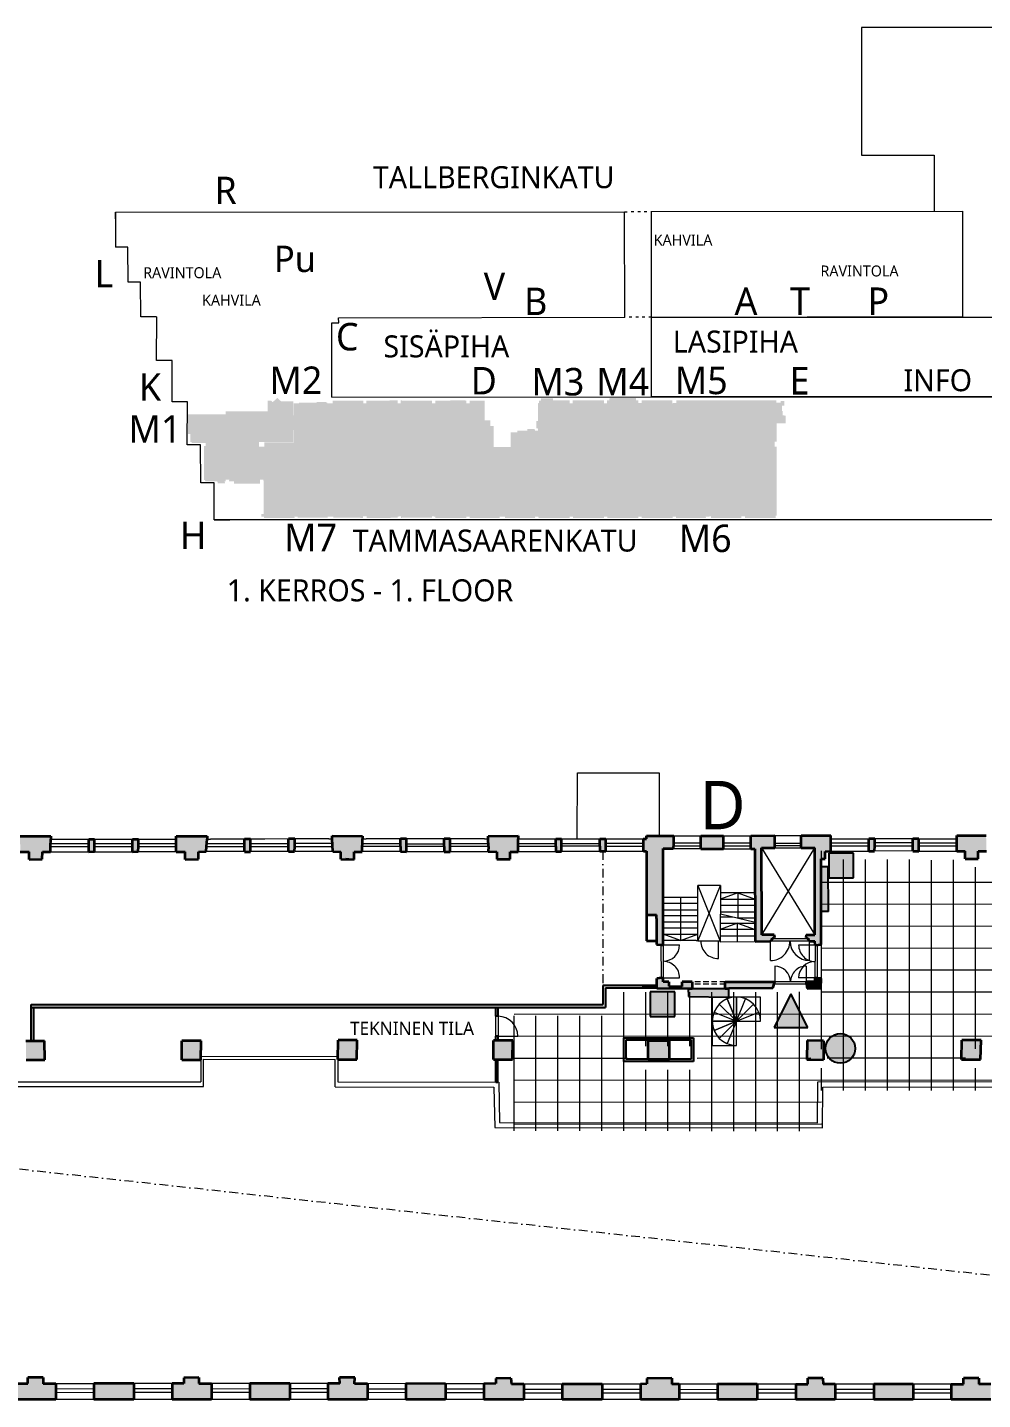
# Model space of a CAD drawing. Header units: millimetres. Extents: x -2569 to 735611, y -420503 to 265310.
# Drawn here: x 54480 to 97958, y 58405 to 120839 of the extents above; entities that cross this region are included whole.
import ezdxf

# ---------------------------------------------------------------- set-up
doc = ezdxf.new("R2010")
doc.units = ezdxf.units.MM
for name, pattern in [('ACAD_ISO03W100', [30, 12, -18]), ('DASHDOT', [10, 5, -2.5, 0, -2.5]), ('DASHED', [7.5, 5, -2.5])]:
    doc.linetypes.add(name, pattern=pattern)
for name, color, linetype, lineweight in [('02 dashed', 7, 'DASHDOT', 13), ('02 dashed01', 7, 'ACAD_ISO03W100', 13), ('02 IKKUNAT', 130, 'Continuous', 13), ('02 KANTAVA', 24, 'Continuous', 35), ('02 KANTAVA _väri', 2, 'Continuous', 35), ('02 OVET', 5, 'Continuous', 13), ('02 RAPUT_HISSI', 1, 'Continuous', 5), ('02 SEINALINJA', 151, 'Continuous', 13), ('02 VÄLISEINÄ', 21, 'Continuous', 25), ('02 VÄLISEINÄ _väri', 21, 'Continuous', 25), ('03 Rappukirjain', 7, 'Continuous', 18), ('03 Rappukirjain Tapahtumatila', 1, 'Continuous', 18)]:
    doc.layers.add(name, color=color, linetype=linetype, lineweight=lineweight)
doc.layers.add('02 Ruudukko eheä', color=7, linetype='Continuous', lineweight=9, true_color=0x7c7887)
doc.layers.add('02 SIJAINTI', color=7, linetype='Continuous', lineweight=20, true_color=0xe81748)
for name, color, linetype in [('03 TEKSTIT', 7, 'Continuous'), ('05 palosammuttimet', 240, 'Continuous'), ('05 Poistumistie', 72, 'Continuous'), ('06 sähkökeskus', 152, 'Continuous')]:
    doc.layers.add(name, color=color, linetype=linetype)
doc.styles.get("Standard").update_dxf_attribs({"font": ''})
doc.styles.get('Standard').set_extended_font_data('Roboto')

# ---------------------------------------------------------------- blocks, each defined once
blk = doc.blocks.new('ruudukko')
at = {"layer": '02 Ruudukko eheä'}
for p, q in [((90421, 74963), (90421, 83988)), ((90421, 74963), (90421, 83988)), ((90421, 74963), (90421, 83988)), ((91421, 73084), (91421, 83589)), ((92421, 73084), (92421, 83589)), ((92421, 73084), (92421, 83589)), ((93421, 73084), (93421, 83594)), ((94421, 73084), (94421, 83594)), ((95421, 73084), (95421, 83568)), ((96421, 73084), (96421, 83569)), ((97421, 74981), (97421, 83240)), ((90421, 82564), (118109, 82564)), ((90421, 81564), (123200, 81598)), ((90421, 80564), (123199, 80596)), ((90421, 79564), (123200, 79581)), ((90421, 78564), (123197, 78589)), ((81421, 71240), (81421, 77557)), ((82421, 75097), (82421, 77558)), ((83421, 75097), (83421, 77558)), ((84421, 75097), (84421, 77559)), ((85421, 71236), (85421, 77560)), ((86421, 71235), (86421, 77561)), ((87421, 71235), (87421, 77562)), ((88421, 71234), (88421, 77562)), ((89421, 71233), (89421, 77563)), ((90421, 77564), (123200, 77585)), ((90421, 74963), (90421, 77564)), ((76421, 76553), (142099, 76605)), ((76421, 71244), (76421, 76474)), ((77421, 71243), (77421, 76474)), ((78421, 71242), (78421, 76474)), ((79421, 71242), (79421, 76474)), ((80421, 71241), (80421, 76474)), ((76421, 75553), (142098, 75605)), ((76421, 74553), (81592, 74557)), ((84760, 74559), (89928, 74564)), ((90682, 74564), (96975, 74569)), ((82421, 71239), (82421, 74017)), ((83421, 71238), (83421, 74017)), ((84421, 71237), (84421, 74017)), ((90421, 73084), (90421, 74097)), ((90421, 73084), (90421, 74097)), ((90421, 73084), (90421, 74097)), ((90421, 73084), (90421, 74097)), ((97421, 73084), (97421, 74099)), ((97421, 73084), (97421, 74099)), ((76421, 73553), (104424, 73575)), ((76421, 72553), (90418, 72564)), ((76421, 71553), (90412, 71564))]:
    blk.add_line(p, q, dxfattribs=at)

msp = doc.modelspace()

# ---------------------------------------------------------------- hatches: boundary and pattern name
at = {"layer": '02 KANTAVA _väri'}
h = msp.add_hatch(color=256, dxfattribs=at)
h.paths.add_polyline_path([(50447, 83551), (50447, 83905), (50171, 83905), (50171, 83334), (50436, 83335)])
h.paths.add_polyline_path([(52444, 83557), (52444, 83906), (52186, 83906), (52186, 83335), (52436, 83344)])
h.paths.add_polyline_path([(54553, 83331), (54553, 82985), (55154, 82994), (55169, 83327), (55524, 83332), (55524, 83565), (55552, 83907), (55552, 84047), (54146, 84047), (54146, 83907), (54153, 83333)])
h.paths.add_polyline_path([(54410, 74723), (54424, 73861), (55277, 73867), (55264, 74728)])
h.paths.add_polyline_path([(62387, 74731), (61515, 74727), (61507, 73866), (62379, 73862)])
h.paths.add_polyline_path([(69484, 74752), (68621, 74753), (68608, 73883), (69470, 73880)])
h.paths.add_polyline_path([(69357, 83333), (69714, 83326), (69736, 83913), (69736, 84045), (68352, 84051), (68352, 83912), (68378, 83336), (68743, 83335), (68743, 82993), (69351, 82983)])
h.paths.add_polyline_path([(71728, 83914), (71455, 83914), (71455, 83572), (71458, 83338), (71728, 83334)])
h.paths.add_polyline_path([(66645, 83912), (66367, 83912), (66367, 83340), (66639, 83336), (66645, 83576)])
h.paths.add_polyline_path([(64637, 83911), (64366, 83911), (64366, 83331), (64636, 83331), (64637, 83565)])
h.paths.add_polyline_path([(62267, 83324), (62618, 83341), (62626, 83564), (62654, 83910), (62654, 84044), (61247, 84045), (61247, 83909), (61257, 83326), (61660, 83325), (61660, 82984), (62264, 82988)])
h.paths.add_polyline_path([(59536, 83566), (59536, 83909), (59261, 83909), (59261, 83333), (59526, 83336)])
h.paths.add_polyline_path([(57535, 83908), (57269, 83908), (57269, 83334), (57534, 83340), (57535, 83567)])
h = msp.add_hatch(color=256, dxfattribs=at)
h.paths.add_polyline_path([(88494, 77407), (86242, 77407), (86242, 77115), (86400, 77116), (88412, 77121)])
h.paths.add_polyline_path([(84742, 77406), (84282, 77406), (84282, 77206), (83681, 77209), (83681, 77409), (83425, 77412), (83421, 77599), (83349, 77595), (83123, 77565), (83123, 77122), (84561, 77111), (84742, 77111)])
h.paths.add_polyline_path([(90722, 74733), (89969, 74740), (89960, 73874), (90714, 73867)])
h.paths.add_polyline_path([(83713, 74748), (82729, 74748), (82733, 73889), (83713, 73889)])
h.paths.add_polyline_path([(76572, 74743), (75702, 74742), (75697, 73883), (76567, 73880)])
h.paths.add_polyline_path([(73729, 83915), (73452, 83915), (73452, 83565), (73456, 83325), (73729, 83333)])
h.paths.add_polyline_path([(76814, 83915), (76814, 84054), (75448, 84039), (75448, 83915), (75460, 83571), (75459, 83337), (75843, 83320), (75848, 82994), (76457, 82999), (76457, 83325), (76817, 83328)])
h.paths.add_polyline_path([(78798, 83917), (78536, 83917), (78536, 83577), (78531, 83341), (78798, 83338)])
h.paths.add_polyline_path([(80802, 83917), (80536, 83917), (80536, 83579), (80536, 83358), (80802, 83355)])
h.paths.add_polyline_path([(83413, 83475), (83875, 83474), (83897, 83593), (83897, 84061), (83244, 84060), (82664, 84060), (82664, 83917), (82522, 83917), (82522, 83355), (82662, 83355), (82662, 82737), (82663, 82737), (82663, 82179), (82665, 80463), (83115, 80464), (83115, 80294), (83114, 79115), (83339, 79099), (83419, 79098)])
for points in [[(86166, 84062), (85130, 84061), (85130, 83464), (86166, 83465)], [(87900, 83504), (88500, 83504), (88500, 84064), (87413, 84063), (87416, 83466), (87596, 83466), (87605, 79251), (88309, 79256), (88444, 79421), (88482, 79428), (88469, 79544), (87909, 79544)], [(91054, 84067), (89700, 84066), (89700, 83504), (90319, 83504), (90329, 79544), (89929, 79544), (89915, 79428), (89954, 79421), (90080, 79267), (90329, 79262), (90332, 79087), (90618, 79116), (90609, 83014), (90800, 83014), (90795, 83344), (91047, 83358), (91054, 83594)], [(97761, 83354), (98132, 83364), (98119, 84068), (96785, 84068), (96785, 83925), (96784, 83356), (96787, 83356), (96787, 83355), (97159, 83355), (97159, 83007), (97761, 83016)], [(90327, 77594), (90320, 77405), (89935, 77407), (89973, 77115), (90595, 77125), (90615, 77569)], [(53950, 59131), (54494, 59131), (54498, 59406), (55196, 59407), (55192, 59119), (55767, 59118), (55767, 58410), (53950, 58410)], [(59323, 59134), (57506, 59133), (57506, 58410), (59323, 58410)], [(73515, 59127), (73515, 58412), (71705, 58412), (71705, 59129)], [(80635, 59105), (80635, 58413), (78825, 58413), (78825, 59111)], [(87703, 59100), (85891, 59102), (85891, 58414), (87703, 58414)], [(94793, 59102), (93002, 59106), (93002, 58414), (94793, 58414)]]:
    msp.add_hatch(color=256, dxfattribs=at).paths.add_polyline_path(points)
h = msp.add_hatch(color=256, dxfattribs=at)
h.paths.add_polyline_path([(93049, 83600), (93049, 83924), (92779, 83923), (92779, 83361), (93043, 83365)])
h.paths.add_polyline_path([(94778, 83361), (95054, 83355), (95053, 83599), (95052, 83924), (94778, 83924)])
h = msp.add_hatch(color=256, dxfattribs=at)
h.paths.add_polyline_path([(101848, 83928), (101848, 83369), (102120, 83367), (102124, 83589), (102124, 83928)])
h.paths.add_polyline_path([(100122, 83367), (100122, 83927), (99852, 83927), (99852, 83367)])
h.paths.add_polyline_path([(103856, 84066), (103856, 83929), (103854, 83373), (104243, 83373), (104243, 83011), (104850, 82997), (104851, 83366), (105208, 83361), (105210, 83599), (105208, 83928), (105208, 84066), (105048, 84066), (104016, 84066)])
h.paths.add_polyline_path([(106948, 83931), (106954, 83360), (107224, 83355), (107223, 83593), (107223, 83930)])
h.paths.add_polyline_path([(108963, 83926), (108963, 83364), (109235, 83364), (109238, 83585), (109232, 83925)])
h.paths.add_polyline_path([(110977, 83580), (110985, 83367), (111342, 83357), (111339, 83012), (111941, 83003), (111941, 83375), (112316, 83375), (112323, 83922), (112323, 84064), (112163, 84064), (111140, 84065), (110980, 84065), (110980, 83923)])
h.paths.add_polyline_path([(114048, 83590), (114055, 83372), (114326, 83377), (114326, 83920), (114048, 83921)])
h.paths.add_polyline_path([(116055, 83589), (116061, 83376), (116331, 83379), (116331, 83919), (116055, 83919)])
h.paths.add_polyline_path([(118056, 83917), (118055, 83590), (118047, 83360), (118438, 83355), (118443, 83019), (119053, 83024), (119053, 83355), (119423, 83356), (119423, 83919), (119423, 84063), (119263, 84063), (118216, 84063), (118056, 84063)])
h.paths.add_polyline_path([(119172, 74748), (118303, 74754), (118305, 73887), (119174, 73881)])
h.paths.add_polyline_path([(112071, 73862), (112094, 74730), (111218, 74749), (111196, 73882)])
h.paths.add_polyline_path([(104971, 73885), (104976, 74747), (104112, 74747), (104107, 73875)])
h.paths.add_polyline_path([(97869, 73871), (97891, 74753), (97021, 74753), (97000, 73871)])
h = msp.add_hatch(color=256, dxfattribs=at)
h.paths.add_polyline_path([(69961, 58412), (69961, 59126), (69370, 59126), (69381, 59403), (68688, 59411), (68693, 59142), (68161, 59133), (68161, 58412)])
h.paths.add_polyline_path([(64609, 59130), (64609, 58411), (66417, 58411), (66417, 59133)])
h.paths.add_polyline_path([(62866, 58411), (62866, 59131), (62285, 59132), (62285, 59413), (61595, 59401), (61599, 59134), (61069, 59132), (61069, 58411)])
h.paths.add_polyline_path([(48667, 59131), (48335, 59135), (48332, 59394), (47761, 59390), (47192, 59389), (47192, 59135), (46867, 59135), (46867, 58408), (47768, 58409), (48667, 58409)])
h.paths.add_polyline_path([(41555, 58406), (41555, 59120), (41004, 59137), (40996, 59400), (40320, 59397), (40323, 59118), (39860, 59118), (39860, 58405)])
h.paths.add_polyline_path([(77072, 58413), (77072, 59107), (76507, 59109), (76490, 59375), (75807, 59366), (75794, 59130), (75251, 59123), (75251, 58413)])
h.paths.add_polyline_path([(83232, 58414), (84151, 58414), (84151, 59099), (83809, 59105), (83813, 59378), (82682, 59364), (82682, 59118), (82385, 59105), (82385, 58414)])
h = msp.add_hatch(color=256, dxfattribs=at)
h.paths.add_polyline_path([(108994, 58415), (108994, 59110), (107182, 59111), (107182, 58415)])
h.paths.add_polyline_path([(112542, 58416), (112542, 59108), (111996, 59121), (111993, 59388), (111301, 59388), (111302, 59109), (110736, 59109), (110736, 58416)])
h.paths.add_polyline_path([(101901, 58415), (101901, 59108), (100077, 59104), (100077, 58415)])
h.paths.add_polyline_path([(97790, 59104), (97795, 59384), (97097, 59377), (97095, 59102), (96533, 59102), (96533, 58415), (98331, 58415), (98331, 59109)])
h.paths.add_polyline_path([(91255, 58414), (91255, 59102), (90699, 59108), (90689, 59385), (90004, 59379), (90009, 59100), (89453, 59100), (89453, 58414)])
at = {"layer": '02 SIJAINTI'}
h = msp.add_hatch(color=7, dxfattribs=at)
h.paths.add_polyline_path([(79306, 103739), (79305, 103866), (80722, 103865), (80722, 103742), (80868, 103741), (80868, 103870), (80969, 103868), (80979, 103979), (82180, 103979), (82181, 103868), (82289, 103868), (82289, 103745), (82435, 103745), (82435, 103866), (83840, 103864), (83840, 103742), (84013, 103747), (84013, 103864), (88563, 103866), (88563, 103760), (88667, 103760), (88667, 103770), (88769, 103770), (88769, 103843), (88930, 103843), (88930, 103629), (88833, 103629), (88833, 103380), (88852, 103380), (88852, 103182), (88999, 103181), (88997, 102826), (88589, 102826), (88589, 101989), (88499, 101989), (88499, 101765), (88589, 101765), (88589, 98617), (88533, 98617), (88532, 98525), (87142, 98525), (87145, 98587), (86978, 98590), (86976, 98525), (85593, 98525), (85593, 98587), (85360, 98583), (85361, 98523), (84006, 98524), (84005, 98584), (83853, 98583), (83852, 98523), (82441, 98523), (82440, 98582), (82287, 98582), (82288, 98520), (80870, 98523), (80870, 98581), (80721, 98581), (80721, 98522), (79308, 98519), (79309, 98581), (79155, 98579), (79155, 98519), (77745, 98520), (77742, 98581), (77591, 98580), (77592, 98518), (76225, 98519), (76226, 98580), (75977, 98576), (75977, 98522), (74615, 98520), (74611, 98579), (74461, 98577), (74458, 98525), (73042, 98524), (73044, 98585), (72891, 98587), (72892, 98528), (71479, 98525), (71479, 98587), (71327, 98585), (71328, 98526), (69915, 98522), (69916, 98586), (69762, 98586), (69761, 98525), (68403, 98526), (68403, 98583), (68151, 98582), (68151, 98526), (66787, 98526), (66785, 98584), (66636, 98584), (66637, 98522), (65241, 98517), (65241, 98581), (65131, 98582), (65125, 98697), (65227, 98696), (65224, 101757), (65261, 101758), (65262, 101958), (66610, 101967), (66598, 103736), (66834, 103735), (66834, 103762), (67644, 103762), (67644, 103797), (68085, 103797), (68085, 103762), (68124, 103762), (68124, 103734), (68222, 103732), (68377, 103732), (68381, 103863), (69766, 103860), (69766, 103735), (69912, 103735), (69913, 103861), (71330, 103865), (71330, 103738), (71365, 103738), (71449, 103738), (71476, 103738), (71476, 103865), (71583, 103863), (72894, 103863), (72894, 103739), (72931, 103739), (73015, 103739), (73041, 103740), (73040, 103863), (73149, 103863), (74356, 103865), (74460, 103863), (74459, 103742), (74498, 103741), (74609, 103742), (74609, 103863), (74713, 103863), (75288, 103863), (75288, 102967), (75555, 102967), (75553, 102701), (75701, 102701), (75701, 101743), (76482, 101743), (76482, 102416), (76774, 102416), (76774, 102498), (77236, 102498), (77240, 102560), (77570, 102561), (77580, 102494), (77603, 102494), (77687, 102496), (77723, 102497), (77723, 102589), (77650, 102594), (77650, 102926), (77722, 102932), (77722, 103209), (77721, 103740), (77767, 103749), (77768, 103860), (77861, 103865), (77854, 103970), (78400, 103970), (78400, 103865), (78489, 103866), (79159, 103865), (79159, 103739), (79191, 103739)])
h.paths.add_polyline_path([(65067, 100258), (65064, 100082), (63882, 100075), (63882, 100190), (63662, 100190), (63663, 100259), (63498, 100261), (63503, 100184), (63465, 100184), (63466, 100089), (63135, 100089), (63130, 100184), (62572, 100184), (62568, 100239), (62518, 100239), (62510, 101678), (62510, 101797), (62587, 101798), (62593, 101910), (62586, 101933), (62448, 101933), (62448, 101925), (61952, 101925), (61952, 101983), (61895, 101983), (61895, 102342), (61782, 102342), (61782, 103241), (63509, 103241), (63509, 103369), (65421, 103369), (65421, 103851), (65584, 103851), (65647, 103789), (65851, 103982), (66026, 103826), (66587, 103826), (66599, 101978), (65028, 101975), (65028, 101757), (65213, 101757), (65213, 100258)])
at = {"layer": '02 VÄLISEINÄ _väri'}
h = msp.add_hatch(color=256, dxfattribs=at)
h.dxf.hatch_style = 1
h.paths.add_polyline_path([(90932, 82642), (90610, 82642), (90610, 82642), (90615, 80616), (90940, 80616)])
for points in [[(80789, 77122), (81458, 77122), (81458, 77242), (80669, 77242), (80669, 76376), (54651, 76376), (54650, 76246), (80789, 76246)], [(82458, 77242), (81458, 77242), (81458, 77122), (82458, 77122)], [(83123, 77242), (82458, 77242), (82458, 77122), (83123, 77122)], [(54770, 76246), (54650, 76246), (54650, 74724), (54770, 74725)]]:
    msp.add_hatch(color=256, dxfattribs=at).paths.add_polyline_path(points)
h = msp.add_hatch(color=256, dxfattribs=at)
h.dxf.hatch_style = 1
h.paths.add_polyline_path([(86400, 77116), (84561, 77111), (84564, 76745), (86400, 76718)])
h = msp.add_hatch(color=256, dxfattribs=at)
h.paths.add_polyline_path([(75902, 76246), (75802, 76246), (75802, 75843), (75902, 75843)])
h.paths.add_polyline_path([(75902, 74943), (75802, 74943), (75802, 74743), (75902, 74743)])
h.paths.add_polyline_path([(75895, 73882), (75795, 73883), (75795, 72848), (75895, 72848)])
h = msp.add_hatch(color=256, dxfattribs=at)
h.dxf.hatch_style = 1
h.paths.add_polyline_path([(84797, 74869), (81629, 74869), (81629, 73789), (84797, 73789)])
h.paths.add_polyline_path([(84697, 74769), (84697, 73889), (83713, 73889), (83713, 73879), (82733, 73883), (82733, 73889), (81729, 73889), (81729, 74769)], flags=16)
at = {"layer": '05 palosammuttimet'}
msp.add_hatch(color=256, dxfattribs=at).paths.add_polyline_path([(92159, 74384, 1), (90809, 74384, 1)])
at = {"layer": '05 Poistumistie'}
msp.add_hatch(color=256, dxfattribs=at).paths.add_polyline_path([(89236, 76869), (88469, 75334), (90004, 75334)])
at = {"layer": '06 sähkökeskus'}
for points in [[(92081, 83268), (90956, 83268), (90956, 82143), (92081, 82143)], [(83950, 76960), (82825, 76960), (82825, 75835), (83950, 75835)]]:
    msp.add_hatch(color=256, dxfattribs=at).paths.add_polyline_path(points)

# ---------------------------------------------------------------- linework, layer by layer
at = {"layer": '02 dashed', "ltscale": 80}
for p, q in [((80669, 83357), (80669, 77242)), ((139626, 59549), (35212, 70950))]:
    msp.add_line(p, q, dxfattribs=at)
at = {"layer": '02 dashed01', "ltscale": 10}
for p, q in [((81661, 112456), (82881, 112458)), ((82888, 107654), (81668, 107651))]:
    msp.add_line(p, q, dxfattribs=at)
at = {"layer": '02 IKKUNAT'}
for p, q in [((57269, 83695), (55535, 83695)), ((59261, 83697), (57535, 83697)), ((61251, 83696), (59536, 83696)), ((64366, 83694), (62636, 83694)), ((66367, 83695), (64637, 83695)), ((68361, 83705), (66645, 83705)), ((69728, 83701), (71455, 83701)), ((71728, 83695), (73452, 83695)), ((73729, 83701), (75455, 83701)), ((76815, 83707), (78536, 83707)), ((78798, 83709), (80536, 83709)), ((82522, 83709), (80802, 83709)), ((85130, 83723), (83897, 83723)), ((87415, 83723), (86166, 83723)), ((88500, 83723), (89700, 83723)), ((92779, 83724), (91054, 83724)), ((94778, 83730), (93049, 83730)), ((96785, 83729), (95052, 83729)), ((55524, 83565), (57269, 83565)), ((57535, 83567), (59261, 83567)), ((59536, 83566), (61253, 83566)), ((62626, 83564), (64366, 83564)), ((64637, 83565), (66367, 83565)), ((66645, 83576), (68367, 83576)), ((71455, 83572), (69723, 83572)), ((73452, 83565), (71728, 83565)), ((75460, 83571), (73729, 83571)), ((78536, 83577), (76816, 83577)), ((80536, 83579), (78798, 83579)), ((80802, 83579), (82522, 83579)), ((83897, 83593), (85130, 83593)), ((86166, 83593), (87415, 83593)), ((89700, 83593), (88500, 83593)), ((91054, 83594), (92779, 83594)), ((93049, 83600), (94778, 83600)), ((95053, 83599), (96785, 83599)), ((55769, 58889), (57508, 58904)), ((55769, 58889), (57508, 58904)), ((55769, 58889), (57508, 58904)), ((55770, 58889), (57509, 58904)), ((55770, 58889), (57509, 58904)), ((55770, 58889), (57509, 58904)), ((55770, 58889), (57509, 58904)), ((55770, 58889), (57509, 58904)), ((55770, 58889), (57509, 58904)), ((55770, 58889), (57509, 58904)), ((55770, 58889), (57509, 58904)), ((55770, 58889), (57509, 58904)), ((55770, 58889), (57509, 58904)), ((55770, 58889), (57509, 58904)), ((55770, 58889), (57509, 58904)), ((55770, 58889), (57509, 58904)), ((55770, 58724), (57510, 58739)), ((55770, 58724), (57510, 58739)), ((55770, 58724), (57510, 58739)), ((55771, 58724), (57510, 58739)), ((55771, 58724), (57510, 58739)), ((55771, 58724), (57510, 58739)), ((55771, 58724), (57510, 58739)), ((55771, 58724), (57510, 58739)), ((55771, 58724), (57510, 58739)), ((55771, 58724), (57510, 58739)), ((55771, 58724), (57510, 58739)), ((55771, 58724), (57510, 58739)), ((55771, 58724), (57510, 58739)), ((55771, 58724), (57510, 58739)), ((55771, 58724), (57510, 58739)), ((55771, 58724), (57510, 58739)), ((59322, 58740), (61069, 58738)), ((59322, 58740), (61069, 58738)), ((59322, 58740), (61069, 58738)), ((59323, 58905), (61069, 58903)), ((59323, 58905), (61069, 58903)), ((59323, 58905), (61069, 58903)), ((59323, 58905), (61069, 58903)), ((59323, 58905), (61069, 58903)), ((59323, 58905), (61069, 58903)), ((59323, 58905), (61069, 58903)), ((59323, 58905), (61069, 58903)), ((59323, 58905), (61069, 58903)), ((59323, 58905), (61069, 58903)), ((59323, 58905), (61069, 58903)), ((59323, 58905), (61069, 58903)), ((59323, 58905), (61069, 58903)), ((59323, 58905), (61069, 58903)), ((59323, 58905), (61069, 58903)), ((59323, 58905), (61069, 58903)), ((59323, 58740), (61069, 58738)), ((59323, 58740), (61069, 58738)), ((59323, 58740), (61069, 58738)), ((59323, 58740), (61069, 58738)), ((59323, 58740), (61069, 58738)), ((59323, 58740), (61069, 58738)), ((59323, 58740), (61069, 58738)), ((59323, 58740), (61069, 58738)), ((59323, 58740), (61069, 58738)), ((59323, 58740), (61069, 58738)), ((59323, 58740), (61069, 58738)), ((59323, 58740), (61069, 58738)), ((59323, 58740), (61069, 58738)), ((62866, 58901), (64609, 58900)), ((62866, 58901), (64609, 58900)), ((62866, 58901), (64609, 58900)), ((62866, 58901), (64609, 58900)), ((62866, 58901), (64609, 58900)), ((62866, 58901), (64609, 58900)), ((62866, 58901), (64609, 58900)), ((62866, 58901), (64609, 58900)), ((62866, 58901), (64609, 58900)), ((62866, 58901), (64609, 58900)), ((62866, 58901), (64609, 58900)), ((62866, 58901), (64609, 58900)), ((62866, 58901), (64609, 58900)), ((62866, 58901), (64609, 58900)), ((62866, 58901), (64609, 58900)), ((62866, 58901), (64609, 58900)), ((62866, 58736), (64609, 58735)), ((62866, 58736), (64609, 58735)), ((62866, 58736), (64609, 58735)), ((62866, 58736), (64609, 58735)), ((62866, 58736), (64609, 58735)), ((62866, 58736), (64609, 58735)), ((62866, 58736), (64609, 58735)), ((62866, 58736), (64609, 58735)), ((62866, 58736), (64609, 58735)), ((62866, 58736), (64609, 58735)), ((62866, 58736), (64609, 58735)), ((62866, 58736), (64609, 58735)), ((62866, 58736), (64609, 58735)), ((62866, 58736), (64609, 58735)), ((62866, 58736), (64609, 58735)), ((62866, 58736), (64609, 58735)), ((66417, 58904), (68161, 58903)), ((66417, 58904), (68161, 58903)), ((66417, 58904), (68161, 58903)), ((66417, 58739), (68161, 58738)), ((66417, 58739), (68161, 58738)), ((66417, 58739), (68161, 58738)), ((66418, 58904), (68162, 58903)), ((66418, 58904), (68162, 58903)), ((66418, 58904), (68162, 58903)), ((66418, 58904), (68162, 58903)), ((66418, 58904), (68162, 58903)), ((66418, 58904), (68162, 58903)), ((66418, 58904), (68162, 58903)), ((66418, 58904), (68162, 58903)), ((66418, 58904), (68162, 58903)), ((66418, 58904), (68162, 58903)), ((66418, 58904), (68162, 58903)), ((66418, 58904), (68162, 58903)), ((66418, 58904), (68162, 58903)), ((66418, 58739), (68162, 58738)), ((66418, 58739), (68162, 58738)), ((66418, 58739), (68162, 58738)), ((66418, 58739), (68162, 58738)), ((66418, 58739), (68162, 58738)), ((66418, 58739), (68162, 58738)), ((66418, 58739), (68162, 58738)), ((66418, 58739), (68162, 58738)), ((66418, 58739), (68162, 58738)), ((66418, 58739), (68162, 58738)), ((66418, 58739), (68162, 58738)), ((66418, 58739), (68162, 58738)), ((66418, 58739), (68162, 58738)), ((69962, 58897), (71706, 58899)), ((69962, 58897), (71706, 58899)), ((69962, 58897), (71706, 58899)), ((69962, 58897), (71706, 58899)), ((69962, 58897), (71706, 58899)), ((69962, 58897), (71706, 58899)), ((69962, 58897), (71706, 58899)), ((69962, 58897), (71706, 58899)), ((69962, 58897), (71706, 58899)), ((69962, 58897), (71706, 58899)), ((69962, 58897), (71706, 58899)), ((69962, 58897), (71706, 58899)), ((69962, 58897), (71705, 58899)), ((69962, 58897), (71705, 58899)), ((69962, 58897), (71705, 58899)), ((69962, 58897), (71706, 58899)), ((69962, 58732), (71705, 58734)), ((69962, 58732), (71705, 58734)), ((69962, 58732), (71705, 58734)), ((69963, 58732), (71706, 58734)), ((69963, 58732), (71706, 58734)), ((69963, 58732), (71706, 58734)), ((69963, 58732), (71706, 58734)), ((69963, 58732), (71706, 58734)), ((69963, 58732), (71706, 58734)), ((69963, 58732), (71706, 58734)), ((69963, 58732), (71706, 58734)), ((69963, 58732), (71706, 58734)), ((69963, 58732), (71706, 58734)), ((69963, 58732), (71706, 58734)), ((69963, 58732), (71706, 58734)), ((69963, 58732), (71706, 58734)), ((73514, 58733), (75250, 58728)), ((73514, 58733), (75250, 58728)), ((73514, 58733), (75250, 58728)), ((73515, 58898), (75251, 58893)), ((73515, 58898), (75251, 58893)), ((73515, 58898), (75251, 58893)), ((73515, 58898), (75251, 58893)), ((73515, 58898), (75251, 58893)), ((73515, 58898), (75251, 58893)), ((73515, 58898), (75251, 58893)), ((73515, 58898), (75251, 58893)), ((73515, 58898), (75251, 58893)), ((73515, 58898), (75251, 58893)), ((73515, 58898), (75251, 58893)), ((73515, 58898), (75251, 58893)), ((73515, 58898), (75251, 58893)), ((73515, 58898), (75251, 58893)), ((73515, 58898), (75251, 58893)), ((73515, 58898), (75251, 58893)), ((73515, 58733), (75251, 58728)), ((73515, 58733), (75251, 58728)), ((73515, 58733), (75251, 58728)), ((73515, 58733), (75251, 58728)), ((73515, 58733), (75251, 58728)), ((73515, 58733), (75251, 58728)), ((73515, 58733), (75251, 58728)), ((73515, 58733), (75251, 58728)), ((73515, 58733), (75251, 58728)), ((73515, 58733), (75251, 58728)), ((73515, 58733), (75251, 58728)), ((73515, 58733), (75251, 58728)), ((73515, 58733), (75251, 58728)), ((77072, 58878), (78825, 58881)), ((77072, 58878), (78825, 58881)), ((77072, 58878), (78825, 58881)), ((77072, 58713), (78826, 58716)), ((77072, 58713), (78826, 58716)), ((77072, 58713), (78826, 58716)), ((77073, 58878), (78826, 58881)), ((77073, 58878), (78826, 58881)), ((77073, 58878), (78826, 58881)), ((77073, 58878), (78826, 58881)), ((77073, 58878), (78826, 58881)), ((77073, 58878), (78826, 58881)), ((77073, 58878), (78826, 58881)), ((77073, 58878), (78826, 58881)), ((77073, 58878), (78826, 58881)), ((77073, 58878), (78826, 58881)), ((77073, 58878), (78826, 58881)), ((77073, 58878), (78826, 58881)), ((77073, 58878), (78826, 58881)), ((77073, 58713), (78826, 58716)), ((77073, 58713), (78826, 58716)), ((77073, 58713), (78826, 58716)), ((77073, 58713), (78826, 58716)), ((77073, 58713), (78826, 58716)), ((77073, 58713), (78826, 58716)), ((77073, 58713), (78826, 58716)), ((77073, 58713), (78826, 58716)), ((77073, 58713), (78826, 58716)), ((77073, 58713), (78826, 58716)), ((77073, 58713), (78826, 58716)), ((77073, 58713), (78826, 58716)), ((77073, 58713), (78826, 58716)), ((80635, 58875), (82385, 58875)), ((80635, 58875), (82385, 58875)), ((80635, 58875), (82385, 58875)), ((80635, 58875), (82385, 58875)), ((80635, 58875), (82385, 58875)), ((80635, 58875), (82385, 58875)), ((80635, 58875), (82385, 58875)), ((80635, 58875), (82385, 58875)), ((80635, 58875), (82385, 58875)), ((80635, 58875), (82385, 58875)), ((80635, 58875), (82385, 58875)), ((80635, 58875), (82385, 58875)), ((80635, 58875), (82385, 58875)), ((80635, 58875), (82385, 58875)), ((80635, 58875), (82385, 58875)), ((80635, 58875), (82385, 58875)), ((80635, 58710), (82385, 58710)), ((80635, 58710), (82385, 58710)), ((80635, 58710), (82385, 58710)), ((80635, 58710), (82385, 58710)), ((80635, 58710), (82385, 58710)), ((80635, 58710), (82385, 58710)), ((80635, 58710), (82385, 58710)), ((80635, 58710), (82385, 58710)), ((80635, 58710), (82385, 58710)), ((80635, 58710), (82385, 58710)), ((80635, 58710), (82385, 58710)), ((80635, 58710), (82385, 58710)), ((80635, 58710), (82385, 58710)), ((80635, 58710), (82385, 58710)), ((80635, 58710), (82385, 58710)), ((80635, 58710), (82385, 58710)), ((84151, 58869), (85891, 58872)), ((84151, 58869), (85891, 58872)), ((84151, 58869), (85891, 58872)), ((84152, 58869), (85892, 58872)), ((84152, 58869), (85892, 58872)), ((84152, 58869), (85892, 58872)), ((84152, 58869), (85892, 58872)), ((84152, 58869), (85892, 58872)), ((84152, 58869), (85892, 58872)), ((84152, 58869), (85892, 58872)), ((84152, 58869), (85892, 58872)), ((84152, 58869), (85892, 58872)), ((84152, 58869), (85892, 58872)), ((84152, 58869), (85892, 58872)), ((84152, 58869), (85892, 58872)), ((84152, 58869), (85892, 58872)), ((84152, 58704), (85892, 58707)), ((84152, 58704), (85892, 58707)), ((84152, 58704), (85892, 58707)), ((84152, 58704), (85892, 58707)), ((84152, 58704), (85892, 58707)), ((84152, 58704), (85892, 58707)), ((84152, 58704), (85892, 58707)), ((84152, 58704), (85892, 58707)), ((84152, 58704), (85892, 58707)), ((84152, 58704), (85892, 58707)), ((84152, 58704), (85892, 58707)), ((84152, 58704), (85892, 58707)), ((84152, 58704), (85892, 58707)), ((84152, 58704), (85892, 58707)), ((84152, 58704), (85892, 58707)), ((84152, 58704), (85892, 58707)), ((87703, 58871), (89453, 58871)), ((87703, 58871), (89453, 58871)), ((87703, 58871), (89453, 58871)), ((87703, 58706), (89453, 58706)), ((87703, 58706), (89453, 58706)), ((87703, 58706), (89453, 58706)), ((87704, 58871), (89454, 58871)), ((87704, 58871), (89454, 58871)), ((87704, 58871), (89454, 58871)), ((87704, 58871), (89454, 58871)), ((87704, 58871), (89454, 58871)), ((87704, 58871), (89454, 58871)), ((87704, 58871), (89454, 58871)), ((87704, 58871), (89454, 58871)), ((87704, 58871), (89454, 58871)), ((87704, 58871), (89454, 58871)), ((87704, 58871), (89454, 58871)), ((87704, 58871), (89454, 58871)), ((87704, 58871), (89454, 58871)), ((87704, 58706), (89454, 58706)), ((87704, 58706), (89454, 58706)), ((87704, 58706), (89454, 58706)), ((87704, 58706), (89454, 58706)), ((87704, 58706), (89454, 58706)), ((87704, 58706), (89454, 58706)), ((87704, 58706), (89454, 58706)), ((87704, 58706), (89454, 58706)), ((87704, 58706), (89454, 58706)), ((87704, 58706), (89454, 58706)), ((87704, 58706), (89454, 58706)), ((87704, 58706), (89454, 58706)), ((87704, 58706), (89454, 58706)), ((91255, 58873), (93002, 58876)), ((91255, 58873), (93002, 58876)), ((91255, 58873), (93002, 58876)), ((91255, 58708), (93003, 58711)), ((91255, 58708), (93003, 58711)), ((91255, 58708), (93003, 58711)), ((91256, 58873), (93003, 58876)), ((91256, 58873), (93003, 58876)), ((91256, 58873), (93003, 58876)), ((91256, 58873), (93003, 58876)), ((91256, 58873), (93003, 58876)), ((91256, 58873), (93003, 58876)), ((91256, 58873), (93003, 58876)), ((91256, 58873), (93003, 58876)), ((91256, 58873), (93003, 58876)), ((91256, 58873), (93003, 58876)), ((91256, 58873), (93003, 58876)), ((91256, 58873), (93003, 58876)), ((91256, 58873), (93003, 58876)), ((91256, 58708), (93003, 58711)), ((91256, 58708), (93003, 58711)), ((91256, 58708), (93003, 58711)), ((91256, 58708), (93003, 58711)), ((91256, 58708), (93003, 58711)), ((91256, 58708), (93003, 58711)), ((91256, 58708), (93003, 58711)), ((91256, 58708), (93003, 58711)), ((91256, 58708), (93003, 58711)), ((91256, 58708), (93003, 58711)), ((91256, 58708), (93003, 58711)), ((91256, 58708), (93003, 58711)), ((91256, 58708), (93003, 58711)), ((94793, 58873), (96533, 58873)), ((94793, 58873), (96533, 58873)), ((94793, 58873), (96533, 58873)), ((94793, 58873), (96533, 58873)), ((94793, 58873), (96533, 58873)), ((94793, 58873), (96533, 58873)), ((94793, 58873), (96533, 58873)), ((94793, 58873), (96533, 58873)), ((94793, 58873), (96533, 58873)), ((94793, 58873), (96533, 58873)), ((94793, 58873), (96533, 58873)), ((94793, 58873), (96533, 58873)), ((94793, 58873), (96533, 58873)), ((94793, 58873), (96533, 58873)), ((94793, 58873), (96533, 58873)), ((94793, 58873), (96533, 58873)), ((94793, 58708), (96533, 58708)), ((94793, 58708), (96533, 58708)), ((94793, 58708), (96533, 58708)), ((94793, 58708), (96533, 58708)), ((94793, 58708), (96533, 58708)), ((94793, 58708), (96533, 58708)), ((94793, 58708), (96533, 58708)), ((94793, 58708), (96533, 58708)), ((94793, 58708), (96533, 58708)), ((94793, 58708), (96533, 58708)), ((94793, 58708), (96533, 58708)), ((94793, 58708), (96533, 58708)), ((94793, 58708), (96533, 58708)), ((94793, 58708), (96533, 58708)), ((94793, 58708), (96533, 58708)), ((94793, 58708), (96533, 58708))]:
    msp.add_line(p, q, dxfattribs=at)
at = {"layer": '02 KANTAVA'}
for p, q in [((54146, 84047), (55552, 84047)), ((55524, 83565), (55552, 83907)), ((55552, 84047), (55552, 83907)), ((57269, 83908), (57535, 83908)), ((57269, 83334), (57269, 83908)), ((57535, 83567), (57535, 83908)), ((59261, 83909), (59536, 83909)), ((59261, 83333), (59261, 83909)), ((59536, 83566), (59536, 83909)), ((61247, 84045), (62654, 84044)), ((61247, 83909), (61247, 84045)), ((61257, 83326), (61247, 83909)), ((62626, 83564), (62654, 83910)), ((62654, 84044), (62654, 83910)), ((64637, 83911), (64366, 83911)), ((64366, 83331), (64366, 83911)), ((64637, 83565), (64637, 83911)), ((66645, 83912), (66367, 83912)), ((66367, 83340), (66367, 83912)), ((66645, 83576), (66645, 83912)), ((68352, 83912), (68352, 84051)), ((68352, 84051), (69736, 84045)), ((68378, 83336), (68352, 83912)), ((69714, 83326), (69736, 83913)), ((69736, 84045), (69736, 83913)), ((71728, 83914), (71455, 83914)), ((71455, 83572), (71455, 83914)), ((71728, 83334), (71728, 83914)), ((73729, 83915), (73452, 83915)), ((73452, 83565), (73452, 83915)), ((73729, 83333), (73729, 83915)), ((75448, 84039), (76814, 84054)), ((75448, 83915), (75448, 84039)), ((75460, 83571), (75448, 83915)), ((76814, 84054), (76814, 83915)), ((76817, 83328), (76814, 83915)), ((78536, 83917), (78798, 83917)), ((78536, 83577), (78536, 83917)), ((78798, 83338), (78798, 83917)), ((80536, 83917), (80802, 83917)), ((80536, 83579), (80536, 83917)), ((80802, 83355), (80802, 83917)), ((82504, 83917), (82664, 83917)), ((82522, 83355), (82522, 83917)), ((82664, 83917), (82664, 84060)), ((82664, 84060), (83244, 84060)), ((83244, 84060), (83897, 84061)), ((83897, 83593), (83897, 84061)), ((85130, 84061), (86166, 84062)), ((85130, 83464), (85130, 84061)), ((86166, 83465), (86166, 84062)), ((87413, 84063), (88500, 84064)), ((87416, 83466), (87413, 84063)), ((88500, 83504), (88500, 84064)), ((89700, 84066), (91054, 84067)), ((89700, 83504), (89700, 84066)), ((91054, 83594), (91054, 84067)), ((93049, 83924), (92779, 83923)), ((92779, 83361), (92779, 83923)), ((93049, 83600), (93049, 83924)), ((95052, 83924), (94778, 83924)), ((94778, 83361), (94778, 83924)), ((95053, 83599), (95052, 83924)), ((96784, 83355), (96785, 83925)), ((96785, 83925), (96785, 84068)), ((96785, 84068), (98119, 84068)), ((54153, 83333), (54553, 83331)), ((54553, 82985), (54553, 83331)), ((55154, 82994), (55169, 83327)), ((55169, 83327), (55524, 83332)), ((55524, 83332), (55524, 83565)), ((57269, 83334), (57534, 83340)), ((57534, 83340), (57535, 83567)), ((59261, 83333), (59526, 83336)), ((59526, 83336), (59536, 83566)), ((61257, 83326), (61660, 83325)), ((61660, 82984), (61660, 83325)), ((62264, 82988), (62267, 83324)), ((62267, 83324), (62618, 83341)), ((62618, 83341), (62626, 83564)), ((64366, 83331), (64636, 83331)), ((64636, 83331), (64637, 83565)), ((66367, 83340), (66639, 83336)), ((66639, 83336), (66645, 83576)), ((68378, 83336), (68743, 83335)), ((68743, 82993), (68743, 83335)), ((69351, 82983), (69357, 83333)), ((69357, 83333), (69714, 83326)), ((71455, 83572), (71458, 83338)), ((71458, 83338), (71728, 83334)), ((73452, 83565), (73456, 83325)), ((73456, 83325), (73729, 83333)), ((75460, 83571), (75459, 83337)), ((75459, 83337), (75843, 83320)), ((75843, 83320), (75848, 82994)), ((76457, 83325), (76817, 83328)), ((76457, 82999), (76457, 83325)), ((78536, 83577), (78531, 83341)), ((78531, 83341), (78798, 83338)), ((80536, 83579), (80536, 83358)), ((80536, 83358), (80802, 83355)), ((82522, 83355), (82662, 83355)), ((82662, 83355), (82665, 80463)), ((83419, 79098), (83413, 83475)), ((83413, 83475), (83875, 83474)), ((83875, 83474), (83897, 83593)), ((85130, 83464), (86166, 83465)), ((87416, 83466), (87596, 83466)), ((87596, 83466), (87605, 79251)), ((87909, 79544), (87900, 83504)), ((87900, 83504), (88500, 83504)), ((89700, 83504), (90319, 83504)), ((90329, 79544), (90319, 83504)), ((90795, 83344), (91047, 83358)), ((90800, 83014), (90795, 83344)), ((91047, 83358), (91054, 83594)), ((92779, 83361), (93043, 83365)), ((93043, 83365), (93049, 83600)), ((94778, 83361), (95054, 83355)), ((95054, 83355), (95053, 83599)), ((96784, 83355), (97159, 83355)), ((97159, 83007), (97159, 83355)), ((97761, 83354), (98132, 83364)), ((97761, 83016), (97761, 83354)), ((54553, 82985), (55154, 82994)), ((61660, 82984), (62264, 82988)), ((68743, 82993), (69351, 82983)), ((69110, 82986), (68980, 82989)), ((75848, 82994), (76457, 82999)), ((90618, 79116), (90609, 83014)), ((90609, 83014), (90800, 83014)), ((97159, 83007), (97761, 83016)), ((82665, 80463), (82664, 79285)), ((82665, 80463), (83115, 80464)), ((83115, 80294), (83114, 79115)), ((83115, 80294), (83115, 80464)), ((88469, 79544), (87909, 79544)), ((88444, 79421), (88309, 79256)), ((88482, 79428), (88444, 79421)), ((88469, 79544), (88482, 79428)), ((89929, 79544), (89915, 79428)), ((89915, 79428), (89954, 79421)), ((89929, 79544), (90329, 79544)), ((89954, 79421), (90080, 79267)), ((82664, 79285), (83114, 79284)), ((83114, 79115), (83339, 79099)), ((83339, 79099), (83419, 79098)), ((87605, 79251), (88309, 79256)), ((90080, 79267), (90329, 79262)), ((90332, 79087), (90329, 79262)), ((90332, 79087), (90618, 79116)), ((83349, 77595), (83123, 77565)), ((83123, 77122), (83123, 77565)), ((83349, 77595), (83421, 77599)), ((83425, 77412), (83421, 77599)), ((90327, 77594), (90320, 77405)), ((90615, 77569), (90327, 77594)), ((90595, 77125), (90615, 77569)), ((83123, 77122), (84561, 77111)), ((83681, 77409), (83425, 77412)), ((83681, 77409), (83681, 77209)), ((83681, 77209), (84282, 77206)), ((84742, 77406), (84282, 77406)), ((84282, 77206), (84282, 77406)), ((84561, 77111), (84742, 77111)), ((84742, 77406), (84742, 77111)), ((86242, 77407), (88494, 77407)), ((86242, 77115), (86242, 77407)), ((86242, 77115), (86400, 77116)), ((88412, 77121), (86400, 77116)), ((88412, 77121), (88494, 77407)), ((90320, 77405), (89935, 77407)), ((89935, 77407), (89973, 77115)), ((89973, 77115), (90595, 77125)), ((54410, 74723), (55264, 74728)), ((55277, 73867), (55264, 74728)), ((61507, 73866), (61515, 74727)), ((62387, 74731), (61515, 74727)), ((62379, 73862), (62387, 74731)), ((68608, 73883), (68621, 74753)), ((69484, 74752), (68621, 74753)), ((69470, 73880), (69484, 74752)), ((75697, 73883), (75702, 74742)), ((76572, 74743), (75702, 74742)), ((76567, 73880), (76572, 74743)), ((82733, 73883), (82729, 74748)), ((82729, 74748), (83713, 74748)), ((83713, 73879), (83713, 74748)), ((89969, 74740), (89960, 73874)), ((90722, 74733), (89969, 74740)), ((90722, 74733), (90714, 73867)), ((97000, 73871), (97021, 74753)), ((97891, 74753), (97021, 74753)), ((97869, 73871), (97891, 74753)), ((54424, 73861), (55277, 73867)), ((61507, 73866), (62379, 73862)), ((68608, 73883), (69470, 73880)), ((75697, 73883), (76567, 73880)), ((82733, 73883), (83713, 73879)), ((89960, 73874), (90714, 73867)), ((97000, 73871), (97869, 73871)), ((54494, 59131), (54498, 59406)), ((55196, 59407), (54498, 59406)), ((55196, 59407), (55192, 59119)), ((62285, 59413), (61595, 59401)), ((61595, 59401), (61599, 59134)), ((62285, 59413), (62285, 59132)), ((69381, 59403), (68688, 59411)), ((68693, 59142), (68688, 59411)), ((69370, 59126), (69381, 59403)), ((75807, 59366), (75794, 59130)), ((76490, 59375), (75807, 59366)), ((76490, 59375), (76507, 59109)), ((83813, 59378), (82682, 59364)), ((82682, 59364), (82682, 59118)), ((83813, 59378), (83809, 59105)), ((90689, 59385), (90004, 59379)), ((90009, 59100), (90004, 59379)), ((90689, 59385), (90699, 59108)), ((97095, 59102), (97097, 59377)), ((97795, 59384), (97097, 59377)), ((97795, 59384), (97790, 59104)), ((53950, 59131), (54494, 59131)), ((55767, 59118), (55192, 59119)), ((55767, 59118), (55767, 58410)), ((59323, 59134), (57506, 59133)), ((57506, 59133), (57506, 58410)), ((59323, 59134), (59323, 58410)), ((61599, 59134), (61069, 59132)), ((61069, 59132), (61069, 58411)), ((62285, 59132), (62866, 59131)), ((62866, 59131), (62866, 58411)), ((66417, 59133), (64609, 59130)), ((64609, 59130), (64609, 58411)), ((66417, 59133), (66417, 58411)), ((68693, 59142), (68161, 59133)), ((68161, 59133), (68161, 58412)), ((69961, 59126), (69370, 59126)), ((69961, 59126), (69961, 58412)), ((73515, 59127), (71705, 59129)), ((71705, 59129), (71705, 58412)), ((73515, 59127), (73515, 58412)), ((75794, 59130), (75251, 59123)), ((75251, 59123), (75251, 58413)), ((77072, 59107), (76507, 59109)), ((77072, 59107), (77072, 58413)), ((80635, 59105), (78825, 59111)), ((78825, 59111), (78825, 58413)), ((80635, 59105), (80635, 58413)), ((82682, 59118), (82385, 59105)), ((82385, 59105), (82385, 58413)), ((84151, 59099), (83809, 59105)), ((84151, 59099), (84151, 58414)), ((87703, 59100), (85891, 59102)), ((85891, 59102), (85891, 58414)), ((87703, 59100), (87703, 58414)), ((89453, 59100), (90009, 59100)), ((89453, 59100), (89453, 58414)), ((91255, 59102), (90699, 59108)), ((91255, 59102), (91255, 58414)), ((94793, 59102), (93002, 59106)), ((93002, 59106), (93002, 58414)), ((94793, 59102), (94793, 58414)), ((96533, 59102), (97095, 59102)), ((96533, 59102), (96533, 58415)), ((98331, 59109), (97790, 59104)), ((55767, 58410), (53950, 58410)), ((59323, 58410), (57506, 58410)), ((62866, 58411), (61069, 58411)), ((66417, 58411), (64609, 58411)), ((69961, 58412), (68161, 58412)), ((73515, 58412), (71705, 58412)), ((77072, 58413), (75251, 58413)), ((80635, 58413), (78825, 58413)), ((83232, 58414), (82385, 58414)), ((84151, 58414), (83232, 58414)), ((87703, 58414), (85891, 58414)), ((91255, 58414), (89453, 58414)), ((94793, 58414), (93002, 58414)), ((98331, 58415), (96533, 58415))]:
    msp.add_line(p, q, dxfattribs=at)
at = {"layer": '02 OVET'}
for p, q in [((90080, 79367), (88318, 79367)), ((83319, 79098), (83321, 77598)), ((83419, 79098), (84169, 79098)), ((83419, 79098), (83421, 77599)), ((85933, 78467), (85933, 79267)), ((88307, 78378), (88307, 79256)), ((90080, 79267), (88318, 79267)), ((90332, 79087), (89585, 79087)), ((90083, 78381), (90080, 79267)), ((90332, 79087), (90327, 77594)), ((90432, 79087), (90427, 77594)), ((88494, 78128), (88494, 77407)), ((89935, 78128), (89935, 77407)), ((83421, 77599), (84168, 77599)), ((90333, 77588), (89584, 77587)), ((89935, 77407), (88494, 77407)), ((89935, 77307), (88494, 77307)), ((75802, 74943), (75802, 75843)), ((75902, 75843), (75902, 74943)), ((75902, 74943), (76802, 74943))]:
    msp.add_line(p, q, dxfattribs=at)
at = {"layer": '02 OVET', "linetype": 'DASHED', "ltscale": 50}
for p, q in [((86242, 77407), (84742, 77406)), ((86242, 77307), (84742, 77306))]:
    msp.add_line(p, q, dxfattribs=at)
at = {"layer": '02 OVET'}
for centre, radius, start, end in [((83419, 79098), 750, 270.06191, 0.03131), ((85931, 79267), 800, 180.10761, 270.1402), ((88307, 79256), 878, 270, 0.36169), ((90080, 79267), 887, 180.36169, 270.22211), ((90332, 79087), 747, 180, 270.06191), ((83421, 77599), 747, 0, 90.06191), ((88494, 77407), 721, 0.01071, 89.93561), ((89935, 77407), 721, 90, 180.01071), ((90333, 77588), 750, 90.06191, 180.03131), ((75902, 74943), 900, 0, 90)]:
    msp.add_arc(centre, radius, start, end, dxfattribs=at)
at = {"layer": '02 RAPUT_HISSI'}
for p, q in [((87900, 83504), (90329, 79544)), ((87909, 79544), (90319, 83504)), ((84992, 79265), (84992, 81803)), ((84992, 79265), (86030, 81803)), ((84992, 81803), (86015, 79267)), ((86030, 81803), (84992, 81803)), ((86030, 81803), (86015, 79212)), ((84992, 81257), (83416, 81257)), ((84204, 81257), (84204, 79292)), ((86814, 81466), (86027, 81176)), ((86027, 81176), (87601, 81176)), ((87600, 81466), (86028, 81466)), ((86814, 81466), (87601, 81176)), ((86814, 81466), (86814, 80316)), ((84992, 80975), (83417, 80975)), ((83417, 80695), (84992, 80695)), ((86023, 80596), (87602, 80596)), ((87601, 80886), (86025, 80886)), ((84992, 80415), (83417, 80415)), ((83418, 80135), (84992, 80135)), ((86796, 80082), (86018, 79792)), ((86020, 80082), (87603, 80082)), ((86022, 80372), (86575, 80372)), ((86023, 80502), (87603, 80129)), ((86796, 79221), (86796, 80082)), ((86796, 80082), (87604, 79792)), ((87603, 80306), (86856, 80306)), ((84992, 79855), (83418, 79855)), ((84204, 79292), (83418, 79575)), ((83418, 79575), (84992, 79575)), ((83443, 79295), (83419, 79295)), ((84919, 79288), (83443, 79295)), ((84204, 79292), (84992, 79575)), ((86017, 79502), (87604, 79502)), ((87604, 79792), (86018, 79792)), ((84919, 79288), (84992, 79288)), ((86015, 79267), (84992, 79265)), ((87577, 79230), (86015, 79212)), ((86751, 76718), (85651, 76718)), ((85651, 76718), (85651, 75618)), ((85973, 76396), (86751, 75618)), ((86532, 76718), (86330, 76634)), ((86751, 75618), (86330, 76634)), ((86330, 76634), (86751, 75618)), ((86330, 76634), (86751, 75618)), ((86751, 75618), (86330, 76634)), ((86751, 75618), (86751, 76718)), ((87851, 76718), (86751, 76718)), ((86751, 76718), (86751, 75618)), ((86751, 75618), (87172, 76634)), ((86751, 75618), (87529, 76396)), ((87851, 75618), (87851, 76718)), ((85651, 75618), (86751, 75618)), ((86751, 75618), (85651, 75618)), ((85651, 75618), (85651, 74518)), ((85735, 76039), (86751, 75618)), ((86751, 75618), (85735, 75197)), ((85735, 75197), (86751, 75618)), ((86751, 75618), (85735, 75197)), ((85735, 75197), (86751, 75618)), ((86751, 75618), (85973, 74840)), ((86751, 75618), (86330, 74602)), ((86751, 75618), (87767, 76039)), ((86751, 75618), (87767, 76039)), ((86751, 75618), (87851, 75618)), ((86751, 74518), (86751, 75618)), ((85651, 75399), (85735, 75197)), ((85651, 74518), (86751, 74518)), ((62379, 74028), (68610, 74011)), ((62379, 74028), (62379, 72865)), ((62489, 73897), (68481, 73883)), ((62489, 72647), (62489, 73897)), ((68481, 72631), (68481, 73883)), ((68608, 74011), (68608, 72861)), ((38843, 72874), (62379, 72865)), ((39005, 72656), (62489, 72647)), ((68481, 72631), (75712, 72619)), ((68608, 72861), (75937, 72848)), ((75712, 72619), (75750, 70787)), ((75937, 72848), (75975, 71017)), ((90447, 71004), (90458, 72856)), ((90458, 72856), (139332, 72933)), ((90676, 70774), (90686, 72627)), ((90686, 72627), (139291, 72703)), ((75750, 70787), (90676, 70774)), ((75975, 71017), (90447, 71004))]:
    msp.add_line(p, q, dxfattribs=at)
msp.add_arc((86751, 75618), 1100, 0, 270, dxfattribs=at)
at = {"layer": '02 SEINALINJA', "linetype": 'Continuous'}
for p, q in [((79503, 83915), (79526, 86921)), ((83234, 86921), (83229, 84060))]:
    msp.add_line(p, q, dxfattribs=at)
at = {"layer": '02 SEINALINJA'}
for p, q in [((79526, 86921), (83234, 86921)), ((55552, 83907), (55703, 83907)), ((55703, 83907), (57269, 83908)), ((57535, 83908), (59261, 83909)), ((59536, 83909), (61087, 83910)), ((61087, 83910), (61247, 83909)), ((62654, 83910), (62814, 83910)), ((64366, 83911), (62814, 83910)), ((65290, 83911), (64637, 83911)), ((66367, 83912), (65290, 83911)), ((68192, 83913), (66645, 83912)), ((68192, 83913), (68352, 83912)), ((69736, 83913), (69896, 83913)), ((71455, 83914), (69896, 83913)), ((73452, 83915), (71728, 83914)), ((75288, 83916), (73729, 83915)), ((75288, 83916), (75448, 83915)), ((76814, 83915), (76974, 83917)), ((76974, 83917), (78536, 83917)), ((78798, 83917), (79544, 83917)), ((79544, 83917), (80536, 83917)), ((80802, 83917), (82504, 83917)), ((83897, 84061), (85130, 84061)), ((86166, 84062), (87413, 84063)), ((88500, 84064), (89700, 84066)), ((91054, 83923), (92779, 83923)), ((94778, 83924), (93049, 83924)), ((95052, 83924), (96785, 83925)), ((55524, 83333), (57269, 83334)), ((57535, 83332), (59261, 83333)), ((59526, 83336), (61257, 83337)), ((64366, 83341), (62618, 83341)), ((66367, 83340), (64636, 83339)), ((68378, 83336), (66671, 83336)), ((71458, 83338), (69714, 83338)), ((73456, 83325), (71732, 83325)), ((75527, 83334), (73729, 83333)), ((76817, 83341), (78531, 83341)), ((78798, 83358), (80536, 83358)), ((80802, 83355), (82522, 83355)), ((83875, 83474), (85130, 83474)), ((86166, 83465), (87413, 83465)), ((88500, 83504), (89700, 83505)), ((91054, 83361), (92779, 83361)), ((94773, 83366), (93043, 83365)), ((95054, 83355), (96787, 83356)), ((57506, 59119), (55767, 59118)), ((61069, 59132), (59323, 59132)), ((64609, 59130), (62866, 59130)), ((68161, 59133), (66417, 59132)), ((71705, 59129), (69961, 59128)), ((75251, 59127), (73515, 59127)), ((78825, 59111), (77072, 59111)), ((82385, 59105), (80635, 59105)), ((85891, 59099), (84151, 59099)), ((89453, 59100), (87703, 59100)), ((93002, 59102), (91255, 59102)), ((96533, 59102), (94793, 59102)), ((57506, 58410), (55767, 58410)), ((61069, 58411), (59323, 58410)), ((64609, 58411), (62866, 58411)), ((68161, 58412), (66417, 58411)), ((71705, 58412), (69961, 58412)), ((75251, 58413), (73515, 58412)), ((78825, 58413), (77072, 58413)), ((82385, 58414), (80635, 58413)), ((85891, 58414), (84151, 58414)), ((89453, 58414), (87703, 58414)), ((93002, 58414), (91255, 58414)), ((96533, 58415), (94793, 58414))]:
    msp.add_line(p, q, dxfattribs=at)
at = {"layer": '02 SIJAINTI', "linetype": 'Continuous'}
for p, q in [((58482, 112430), (58481, 110837)), ((58482, 112430), (81661, 112456)), ((58482, 112127), (58483, 112430)), ((81668, 107651), (81661, 112456)), ((82881, 112458), (97056, 112474)), ((82888, 107654), (82881, 112458)), ((97063, 107690), (97056, 112474)), ((59044, 110838), (58481, 110837)), ((59060, 109250), (59044, 110838)), ((59629, 109255), (59060, 109250)), ((59636, 107664), (59629, 109255)), ((60351, 107667), (59636, 107664)), ((68647, 107619), (81668, 107651)), ((82888, 107654), (97063, 107690)), ((61756, 101843), (61765, 103804)), ((68337, 104012), (100863, 104026)), ((62359, 101843), (61756, 101843)), ((62373, 100117), (62359, 101843)), ((62976, 100116), (62373, 100117)), ((62979, 98431), (62976, 100116)), ((100866, 98436), (62979, 98431)), ((62979, 98434), (63686, 98433))]:
    msp.add_line(p, q, dxfattribs=at)
at = {"layer": '02 SIJAINTI'}
for p, q in [((60351, 107667), (60345, 105686)), ((68337, 107400), (68648, 107400)), ((68337, 104012), (68337, 107400)), ((68648, 107400), (68647, 107619)), ((61066, 105684), (60352, 105686)), ((61065, 103803), (61066, 105684)), ((61765, 103804), (61065, 103803))]:
    msp.add_line(p, q, dxfattribs=at)
at = {"layer": '02 SIJAINTI', "ltscale": 20}
msp.add_lwpolyline([(100820, 106311), (107827, 106329), (108099, 120839), (92444, 120838), (92444, 115228), (92444, 115034), (95753, 115034), (95753, 112472)], dxfattribs=at)
at = {"layer": '02 SIJAINTI'}
msp.add_lwpolyline([(82888, 107654), (100863, 107654), (100863, 104026), (82888, 104026)], close=True, dxfattribs=at)
at = {"layer": '02 VÄLISEINÄ'}
for p, q in [((90932, 82642), (90610, 82642)), ((90610, 82642), (90610, 80616)), ((90940, 80616), (90932, 82642)), ((90940, 80616), (90615, 80616)), ((83123, 77242), (80669, 77242)), ((80669, 77242), (80669, 76376)), ((83123, 77122), (80789, 77122)), ((80789, 77122), (80789, 76246)), ((83123, 77242), (83123, 77122)), ((84561, 77111), (86400, 77116)), ((84561, 77111), (84564, 76745)), ((86400, 76718), (86400, 77116)), ((54650, 76376), (80669, 76376)), ((54650, 74723), (54650, 76376)), ((54650, 76246), (80789, 76246)), ((54770, 74723), (54770, 76246)), ((75802, 75843), (75802, 76246)), ((75902, 75843), (75902, 76246)), ((84564, 76745), (86400, 76718)), ((75902, 75843), (75802, 75843)), ((75802, 74742), (75802, 74943)), ((75902, 74943), (75802, 74943)), ((75902, 74742), (75902, 74943)), ((54650, 74723), (54770, 74723)), ((75802, 74742), (75902, 74742)), ((81629, 73789), (81629, 74869)), ((81629, 74869), (84797, 74869)), ((81729, 73889), (81729, 74769)), ((81729, 74769), (84697, 74769)), ((84697, 74769), (84697, 73889)), ((84797, 74869), (84797, 73789)), ((75795, 72848), (75795, 73883)), ((75795, 73883), (75895, 73883)), ((75895, 72848), (75895, 73883)), ((84797, 73789), (81629, 73789)), ((84697, 73889), (81729, 73889)), ((75795, 72848), (75895, 72848))]:
    msp.add_line(p, q, dxfattribs=at)
at = {"layer": '05 palosammuttimet'}
msp.add_circle((91484, 74384), 675, dxfattribs=at)
at = {"layer": '05 Poistumistie'}
for p, q in [((89236, 76869), (88469, 75334)), ((90004, 75334), (89236, 76869)), ((88469, 75334), (90004, 75334))]:
    msp.add_line(p, q, dxfattribs=at)
at = {"layer": '06 sähkökeskus'}
for p, q in [((92081, 83268), (90956, 83268)), ((90956, 83268), (90956, 82143)), ((92081, 82143), (92081, 83268)), ((90956, 82143), (92081, 82143)), ((83950, 76960), (82825, 76960)), ((82825, 76960), (82825, 75835)), ((83950, 75835), (83950, 76960)), ((82825, 75835), (83950, 75835))]:
    msp.add_line(p, q, dxfattribs=at)

# ---------------------------------------------------------------- block references
at = {"layer": '02 Ruudukko eheä'}
msp.add_blockref('ruudukko', (208, -613), dxfattribs=at)

# ---------------------------------------------------------------- texts
at = {"layer": '03 Rappukirjain', "color": 7}
for s, p in [('R', (62996, 112798)), ('L', (57535, 109010)), ('B', (77090, 107753)), ('A', (86668, 107758)), ('C', (68523, 106143)), ('K', (59557, 103856)), ('D', (74659, 104138)), ('E', (89176, 104136)), ('H', (61423, 97104))]:
    msp.add_text(s, height=1250, dxfattribs=at).set_placement(p)
at = {"layer": '03 Rappukirjain', "color": 7, "lineweight": 100}
msp.add_text('D', height=2200, dxfattribs=at).set_placement((85079, 84354))
at = {"layer": '03 Rappukirjain Tapahtumatila'}
for s, height, p in [('Pu', 1200, (65703, 109710)), ('V', 1250, (75250, 108436)), ('T', 1250, (89197, 107758)), ('P', 1250, (92719, 107758)), ('M2', 1250, (65495, 104161)), ('M3', 1250, (77421, 104094)), ('M4', 1250, (80375, 104099)), ('M5', 1250, (83948, 104153)), ('M1', 1250, (59078, 101942)), ('M7', 1250, (66165, 97008)), ('M6', 1250, (84127, 96966))]:
    msp.add_text(s, height=height, dxfattribs=at).set_placement(p)
at = {"layer": '03 TEKSTIT'}
for s, p in [('TALLBERGINKATU', (70205, 113525)), ('SISÄPIHA', (70684, 105827)), ('LASIPIHA', (83856, 106044)), ('TAMMASAARENKATU', (69283, 96990)), ('1. KERROS - 1. FLOOR', (63550, 94726))]:
    msp.add_text(s, height=1000, dxfattribs=at).set_placement(p)
at = {"layer": '03 TEKSTIT', "attachment_point": 1}
for s, width, heights, insert, char_height in [('\\pxt28;KAHVILA', 8273.03, [6291], (82988, 111416), 500), ('\\pxt28;{\\fRoboto|b0|i0|c0|p2;RAVINTOLA}', 8273.03, [6291], (59750, 109929), 500), ('\\pxt28;{\\fRoboto|b0|i0|c0|p2;RAVINTOLA}', 8273.03, [6291], (90579, 110007), 500), ('\\pxt28;KAHVILA', 8273.03, [6291], (62431, 108679), 500), ('\\pxt28;{\\fRoboto|b0|i0|c0|p2;INFO}', 4254.45, [6291], (94354, 105285), 1000), ('TEKNINEN TILA', 7126.67, [0], (69163, 75595), 600)]:
    msp.add_mtext_dynamic_manual_height_columns(s, width=width, gutter_width=5000, heights=heights, dxfattribs=dict(at, insert=insert, char_height=char_height))

doc.saveas('drawing.dxf')
